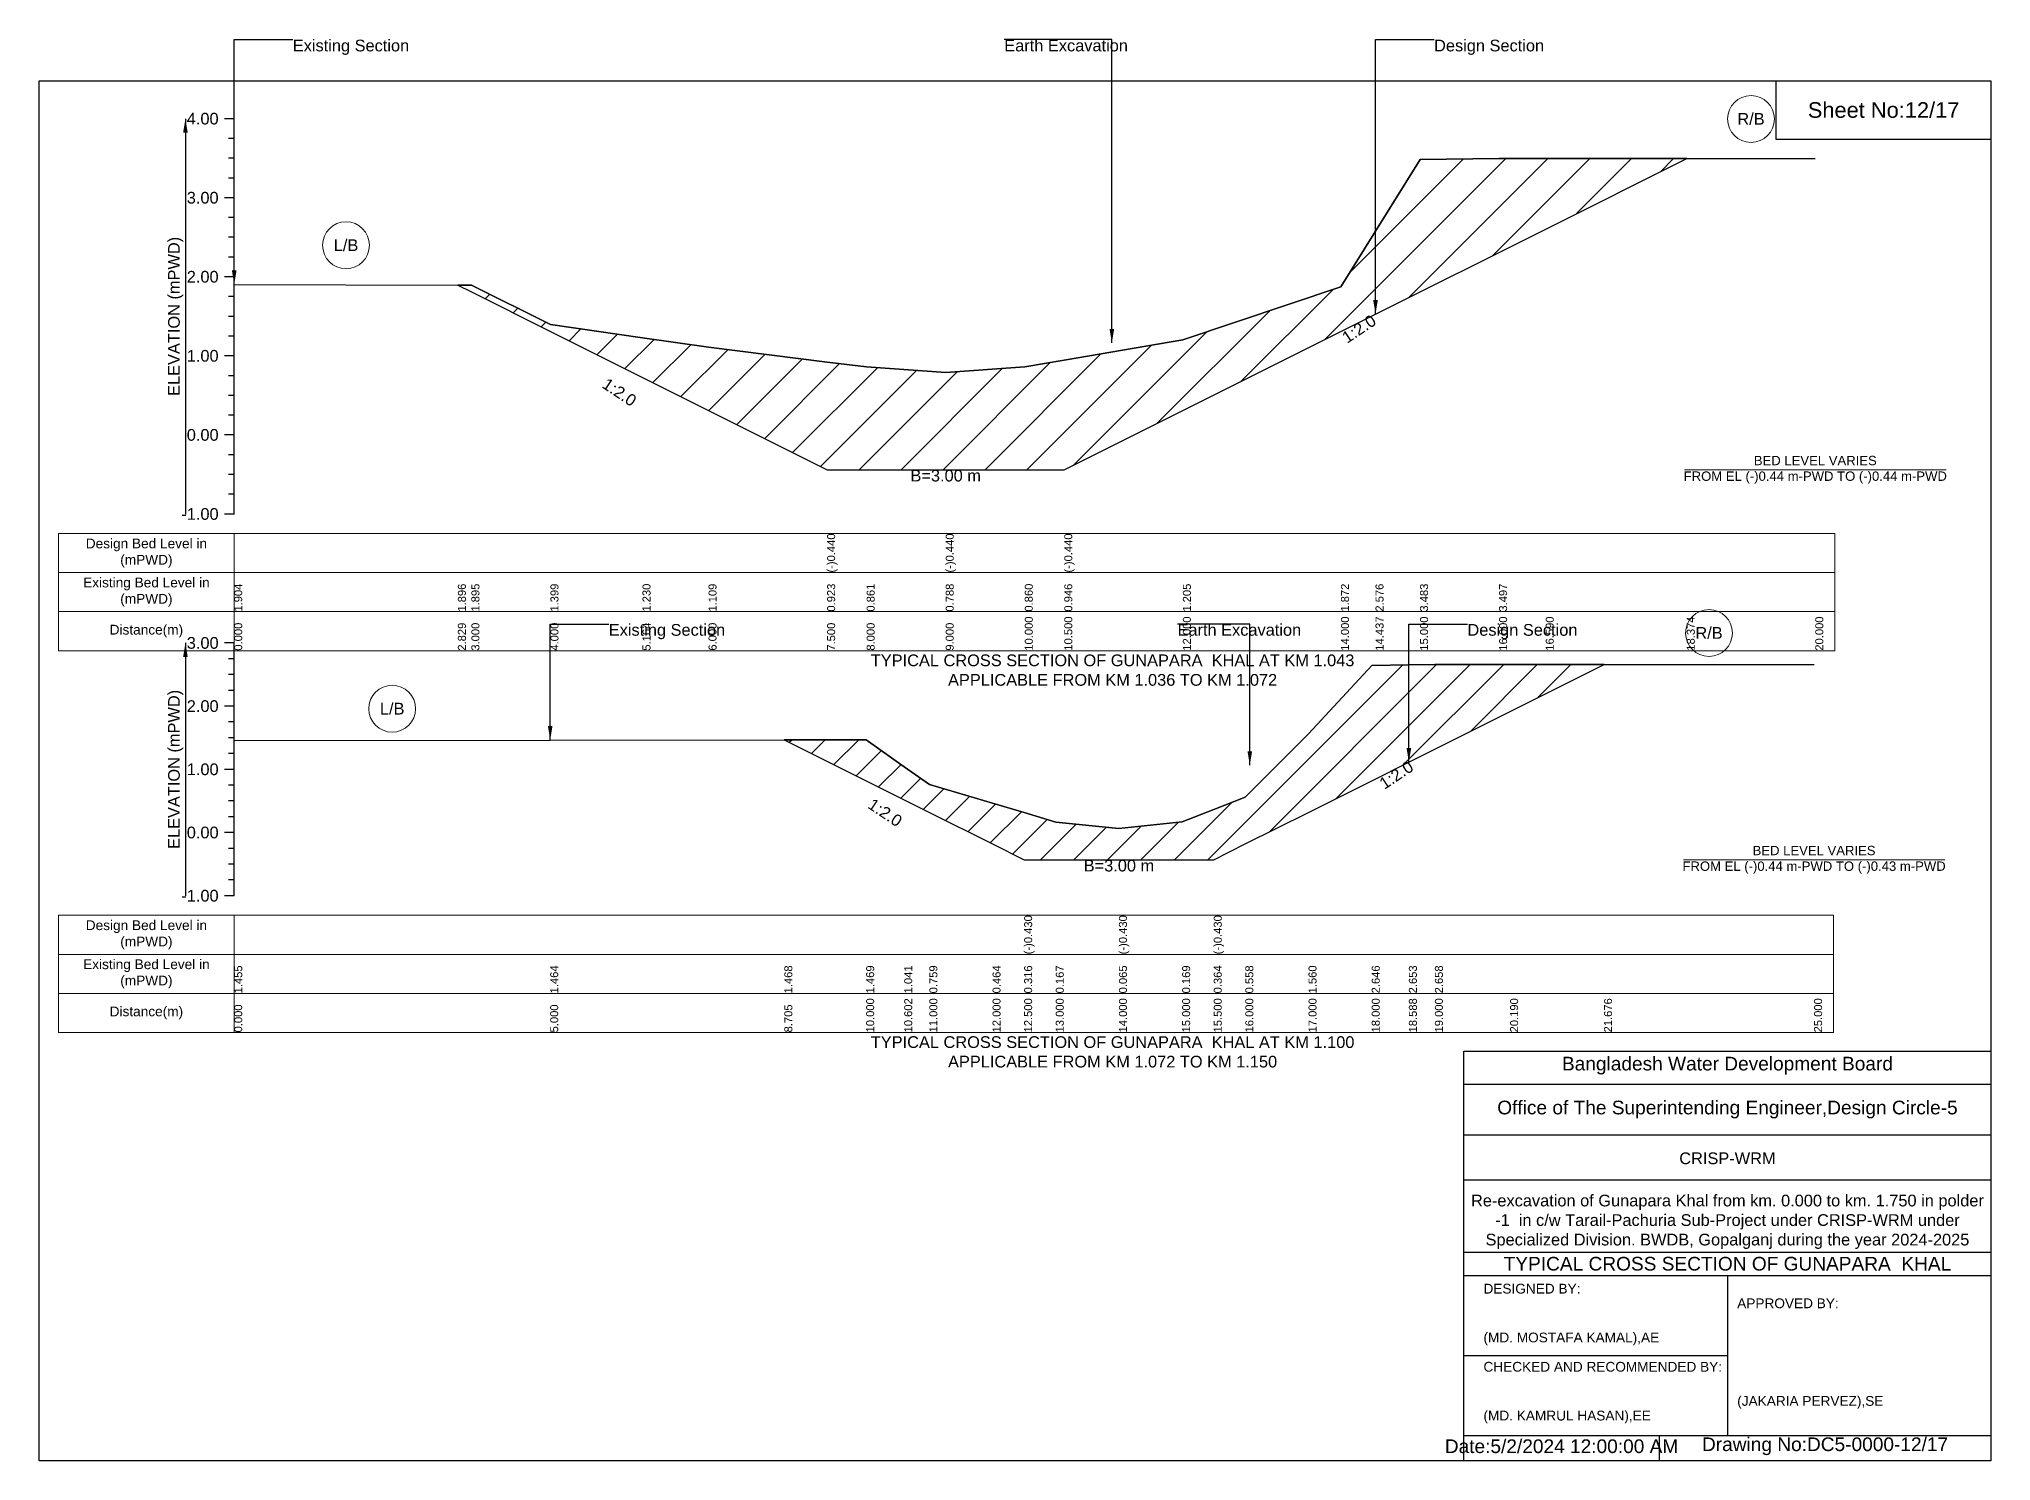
# Model space of a CAD drawing. Header units: inches. Extents: x 91000 to 268000, y -5656 to 171.
# Drawn here: x 210000 to 218000, y -5656 to 171 of the extents above; entities that cross this region are included whole.
import ezdxf

# ---------------------------------------------------------------- set-up
doc = ezdxf.new("R2010")
doc.units = ezdxf.units.IN
doc.header["$LTSCALE"] = 7
doc.header["$MEASUREMENT"] = 0
for name, color, linetype, lineweight in [('Cross section Data Border', 7, 'Continuous', 9), ('Cross Section Labels', 7, 'Continuous', 9), ('Existing_Bed_Level for Xsection', 7, 'Continuous', 25)]:
    doc.layers.add(name, color=color, linetype=linetype, lineweight=lineweight)
doc.styles.get("Standard").update_dxf_attribs({"font": 'arial.ttf'})
doc.dimstyles.get("Standard").update_dxf_attribs({"dimtxt": 0.18, "dimasz": 0.18, "dimexe": 0.18, "dimexo": 0.0625, "dimgap": 0.09, "dimtad": 0, "dimtih": 1, "dimtoh": 1, "dimdec": 4, "dimzin": 0, "dimdsep": 46, "dimtxsty": 'Standard', "dimcen": 0.09, "dimadec": 0, "dimazin": 0, "dimtfac": 1, "dimtdec": 4, "dimtofl": 0, "dimtmove": 0, "dimatfit": 3, "dimfxl": 1, "dimtolj": 1, "dimtzin": 0, "dimarcsym": 0})

msp = doc.modelspace()

# ---------------------------------------------------------------- hatches: boundary and pattern name
at = {"layer": 'Existing_Bed_Level for Xsection'}
h = msp.add_hatch(dxfattribs=at)
h.set_pattern_fill('ANSI31', color=256, scale=972, style=0)
h.paths.add_polyline_path([(211716.6, -837.2), (211772, -864.9), (212096, -1026.9), (212473.3, -1215.5), (212744, -1350.9), (213230, -1593.9), (213392, -1593.9), (213716, -1593.9), (214040, -1593.9), (214202, -1593.9), (214688, -1350.9), (215336, -1026.9), (215477.6, -956.1), (215660, -864.9), (215984, -702.9), (216175.2, -607.3), (216753.2, -318.3), (216175.2, -318.3), (215984, -318.3), (215660, -322.8), (215477.6, -616.7), (215336, -844.8), (214688, -1060.9), (214202, -1144.7), (214040, -1172.7), (213716, -1196), (213392, -1172.3), (213230, -1152.3), (212744, -1092), (212473.3, -1052.7), (212096, -998), (211772, -837.3)])
h = msp.add_hatch(dxfattribs=at)
h.set_pattern_fill('ANSI31', color=256, scale=777, style=0)
h.paths.add_polyline_path([(213054.5, -2700.7), (213390, -2868.5), (213546, -2946.5), (213649, -2998), (213908, -3127.5), (214037.5, -3192.2), (214167, -3192.2), (214426, -3192.2), (214685, -3192.2), (214814.5, -3192.2), (214944, -3127.5), (215203, -2998), (215462, -2868.5), (215614.3, -2792.3), (215721, -2739), (216029.2, -2584.8), (216414.1, -2392.4), (216029.2, -2392.4), (215721, -2392.4), (215614.3, -2393.7), (215462, -2395.5), (215203, -2676.8), (214944, -2936.3), (214814.5, -2986.7), (214685, -3037.1), (214426, -3064), (214167, -3037.6), (214037.5, -2999.1), (213908, -2960.7), (213649, -2884.3), (213546, -2811.1), (213390, -2700.4)])

# ---------------------------------------------------------------- linework, layer by layer
for points in [[(210000, 0), (218000, 0), (218000, -5656), (210000, -5656)], [(217120, 0), (218000, 0), (218000, -240), (217120, -240)]]:
    msp.add_lwpolyline(points, close=True)
for points in [[(215840, -5656), (215840, -3976), (218000, -3976)], [(215840, -4112), (218000, -4112)], [(215840, -4320), (218000, -4320)], [(215840, -4504), (218000, -4504)], [(215840, -4800), (218000, -4800)], [(215840, -4896), (218000, -4896)], [(216920, -4896), (216920, -5552)], [(215840, -5224), (216920, -5224)], [(215840, -5552), (218000, -5552)], [(216640, -5552), (216640, -5656)]]:
    msp.add_lwpolyline(points)
at = {"layer": 'Cross section Data Border'}
for points in [[(210080, -1855.3), (217360, -1855.3), (217360, -2335.3), (210080, -2335.3)], [(210080, -3419.8), (217355, -3419.8), (217355, -3899.8), (210080, -3899.8)]]:
    msp.add_lwpolyline(points, close=True, dxfattribs=at)
for points in [[(210800, -1855.3), (210800, -2335.3)], [(210080, -2015.3), (217360, -2015.3)], [(210080, -2175.3), (217360, -2175.3)], [(210800, -3419.8), (210800, -3899.8)], [(210080, -3579.8), (217355, -3579.8)], [(210080, -3739.8), (217355, -3739.8)]]:
    msp.add_lwpolyline(points, dxfattribs=at)
at = {"layer": 'Cross Section Labels'}
for points in [[(216744.2, -1593.9), (217815.8, -1593.9)], [(216739.2, -3192.2), (217810.8, -3192.2)]]:
    msp.add_lwpolyline(points, dxfattribs=at)
for centre in [(217016.6, -156.3), (211258.3, -673.8), (216844.5, -2262.9), (211447.5, -2573.3)]:
    msp.add_circle(centre, 96, dxfattribs=at)
at = {"layer": 'Existing_Bed_Level for Xsection'}
for points in [[(210800, -155.3), (210760, -155.3)], [(210800, -1775.3), (210800, -1451.3), (210800, -1127.3), (210800, -803.3), (210800, -479.3), (210800, -155.3)], [(210800, -236.3), (210776, -236.3)], [(210800, -317.3), (210776, -317.3)], [(210800, -834.4), (211716.6, -837.2), (211772, -837.3), (212096, -998), (212473.3, -1052.7), (212744, -1092), (213230, -1152.3), (213230, -1152.3), (213392, -1172.3), (213716, -1196), (213716, -1196), (214040, -1172.7), (214202, -1144.7), (214202, -1144.7), (214688, -1060.9), (215336, -844.8), (215477.6, -616.7), (215660, -322.8), (215984, -318.3), (216175.2, -318.3), (216753.2, -318.3), (217280, -318.3)], [(210800, -398.3), (210776, -398.3)], [(210800, -479.3), (210760, -479.3)], [(210800, -560.3), (210776, -560.3)], [(210800, -641.3), (210776, -641.3)], [(210800, -722.3), (210776, -722.3)], [(210800, -803.3), (210760, -803.3)], [(210800, -884.3), (210776, -884.3)], [(210800, -965.3), (210776, -965.3)], [(210800, -1046.3), (210776, -1046.3)], [(210800, -1127.3), (210760, -1127.3)], [(210800, -1208.3), (210776, -1208.3)], [(210800, -1289.3), (210776, -1289.3)], [(210800, -1370.3), (210776, -1370.3)], [(210800, -1451.3), (210760, -1451.3)], [(210800, -1532.3), (210776, -1532.3)], [(210800, -1613.3), (210776, -1613.3)], [(210800, -1694.3), (210776, -1694.3)], [(210800, -1775.3), (210760, -1775.3)], [(210800, -2303.8), (210760, -2303.8)], [(210800, -3339.8), (210800, -3080.8), (210800, -2821.8), (210800, -2562.8), (210800, -2303.8)], [(210800, -2368.6), (210776, -2368.6)], [(210800, -2704), (212095, -2701.7), (213054.5, -2700.7), (213390, -2700.4), (213546, -2811.1), (213649, -2884.3), (213908, -2960.7), (214037.5, -2999.1), (214037.5, -2999.1), (214167, -3037.6), (214426, -3064), (214426, -3064), (214685, -3037.1), (214814.5, -2986.7), (214814.5, -2986.7), (214944, -2936.3), (215203, -2676.8), (215462, -2395.5), (215614.3, -2393.7), (215721, -2392.4), (216029.2, -2392.4), (216414.1, -2392.4), (217275, -2392.4)], [(210800, -2433.3), (210776, -2433.3)], [(210800, -2498.1), (210776, -2498.1)], [(210800, -2562.8), (210760, -2562.8)], [(210800, -2627.6), (210776, -2627.6)], [(210800, -2692.3), (210776, -2692.3)], [(210800, -2757.1), (210776, -2757.1)], [(210800, -2821.8), (210760, -2821.8)], [(210800, -2886.6), (210776, -2886.6)], [(210800, -2951.3), (210776, -2951.3)], [(210800, -3016.1), (210776, -3016.1)], [(210800, -3080.8), (210760, -3080.8)], [(210800, -3145.6), (210776, -3145.6)], [(210800, -3210.3), (210776, -3210.3)], [(210800, -3275.1), (210776, -3275.1)], [(210800, -3339.8), (210760, -3339.8)]]:
    msp.add_lwpolyline(points, dxfattribs=at)
for points in [[(211716.6, -837.2), (211772, -864.9), (212096, -1026.9), (212473.3, -1215.5), (212744, -1350.9), (213230, -1593.9), (213230, -1593.9), (213392, -1593.9), (213716, -1593.9), (213716, -1593.9), (214040, -1593.9), (214202, -1593.9), (214202, -1593.9), (214688, -1350.9), (215336, -1026.9), (215477.6, -956.1), (215660, -864.9), (215984, -702.9), (216175.2, -607.3), (216753.2, -318.3), (216753.2, -318.3), (216753.2, -318.3), (216175.2, -318.3), (215984, -318.3), (215660, -322.8), (215477.6, -616.7), (215336, -844.8), (214688, -1060.9), (214202, -1144.7), (214202, -1144.7), (214040, -1172.7), (213716, -1196), (213716, -1196), (213392, -1172.3), (213230, -1152.3), (213230, -1152.3), (212744, -1092), (212473.3, -1052.7), (212096, -998), (211772, -837.3)], [(213054.5, -2700.7), (213390, -2868.5), (213546, -2946.5), (213649, -2998), (213908, -3127.5), (214037.5, -3192.2), (214037.5, -3192.2), (214167, -3192.2), (214426, -3192.2), (214426, -3192.2), (214685, -3192.2), (214814.5, -3192.2), (214814.5, -3192.2), (214944, -3127.5), (215203, -2998), (215462, -2868.5), (215614.3, -2792.3), (215721, -2739), (216029.2, -2584.8), (216414.1, -2392.4), (216029.2, -2392.4), (215721, -2392.4), (215614.3, -2393.7), (215462, -2395.5), (215203, -2676.8), (214944, -2936.3), (214814.5, -2986.7), (214814.5, -2986.7), (214685, -3037.1), (214426, -3064), (214426, -3064), (214167, -3037.6), (214037.5, -2999.1), (214037.5, -2999.1), (213908, -2960.7), (213649, -2884.3), (213546, -2811.1), (213390, -2700.4)]]:
    msp.add_lwpolyline(points, close=True, dxfattribs=at)

# ---------------------------------------------------------------- texts
at = {"attachment_point": 5}
for s, insert, char_height in [('Sheet No:12/17', (217560, -120), 64), ('Bangladesh Water Development Board', (216920, -4036), 56), ('Office of The Superintending Engineer,Design Circle-5', (216920, -4216), 56)]:
    msp.add_mtext(s, dxfattribs=dict(at, insert=insert, char_height=char_height))
for s, insert, char_height, width, attachment_point in [('CRISP-WRM', (216920, -4416), 48, 2240, 5), ('Re-excavation of Gunapara Khal from km. 0.000 to km. 1.750 in polder -1  in c/w Tarail-Pachuria Sub-Project under CRISP-WRM under Specialized Division. BWDB, Gopalganj during the year 2024-2025', (216920, -4676), 48, 2160, 5), ('TYPICAL CROSS SECTION OF GUNAPARA  KHAL', (216920, -4848), 56, 2240, 5), ('DESIGNED BY:^J^J^J(MD. MOSTAFA KAMAL),AE', (215920, -5056), 40, 1120, 4), ('APPROVED BY:^J^J^J^J^J^J(JAKARIA PERVEZ),SE', (216960, -5216), 40, 1120, 4), ('CHECKED AND RECOMMENDED BY:^J^J^J(MD. KAMRUL HASAN),EE', (215920, -5376), 40, 1120, 4), ('Date:5/2/2024 12:00:00 AM', (216240, -5596), 56, 1120, 5), ('Drawing No:DC5-0000-12/17', (217320, -5596), 56, 1760, 5)]:
    msp.add_mtext(s, dxfattribs=dict(insert=insert, char_height=char_height, width=width, attachment_point=attachment_point))
at = {"layer": 'Cross section Data Border', "char_height": 40, "width": 640, "attachment_point": 5}
for s, insert in [('Design Bed Level in (mPWD)', (210440, -1935.3)), ('Existing Bed Level in (mPWD)', (210440, -2095.3)), ('Distance(m)', (210440, -2255.3)), ('Design Bed Level in (mPWD)', (210440, -3499.8)), ('Existing Bed Level in (mPWD)', (210440, -3659.8)), ('Distance(m)', (210440, -3819.8))]:
    msp.add_mtext(s, dxfattribs=dict(at, insert=insert))
at = {"layer": 'Cross Section Labels'}
for s, insert, char_height, attachment_point in [('Existing Section', (211040, 168.7), 48, 1), ('Earth Excavation', (213956, 168.7), 48, 1), ('Design Section', (215717.6, 168.7), 48, 1), ('R/B', (217016.6, -156.3), 48, 5), ('L/B', (211258.3, -673.8), 48, 5), ('B=3.00 m', (213716, -1593.9), 48, 2), ('BED LEVEL VARIES ^JFROM EL (-)0.44 m-PWD TO (-)0.44 m-PWD', (217280, -1593.9), 38.4, 5), ('Existing Section', (212335, -2226.1), 48, 1), ('Earth Excavation', (214666, -2226.1), 48, 1), ('Design Section', (215854.3, -2226.1), 48, 1), ('R/B', (216844.5, -2262.9), 48, 5), ('TYPICAL CROSS SECTION OF GUNAPARA  KHAL AT KM 1.043^JAPPLICABLE FROM KM 1.036 TO KM 1.072', (214400, -2415.3), 48, 5), ('L/B', (211447.5, -2573.3), 48, 5), ('B=3.00 m', (214426, -3192.2), 48, 2), ('BED LEVEL VARIES ^JFROM EL (-)0.44 m-PWD TO (-)0.43 m-PWD', (217275, -3192.2), 38.4, 5), ('TYPICAL CROSS SECTION OF GUNAPARA  KHAL AT KM 1.100^JAPPLICABLE FROM KM 1.072 TO KM 1.150', (214400, -3979.8), 48, 5)]:
    msp.add_mtext(s, dxfattribs=dict(at, insert=insert, char_height=char_height, attachment_point=attachment_point))
at = {"layer": 'Cross Section Labels', "char_height": 48, "attachment_point": 2}
for insert, rotation in [((215396.6, -996.6), 33.69007), ((212392.3, -1256), 326.30993), ((215549.5, -2824.7), 33.69007), ((213481.2, -2978.8), 326.30993)]:
    msp.add_mtext('1:2.0', dxfattribs=dict(at, insert=insert, rotation=rotation))
at = {"layer": 'Existing_Bed_Level for Xsection', "char_height": 48, "attachment_point": 6}
for s, insert in [('4.00', (210736, -155.3)), ('3.00', (210736, -479.3)), ('2.00', (210736, -803.3)), ('1.00', (210736, -1127.3)), ('0.00', (210736, -1451.3)), ('-1.00', (210736, -1775.3)), ('3.00', (210736, -2303.8)), ('2.00', (210736, -2562.8)), ('1.00', (210736, -2821.8)), ('0.00', (210736, -3080.8)), ('-1.00', (210736, -3339.8))]:
    msp.add_mtext(s, dxfattribs=dict(at, insert=insert))
at = {"layer": 'Existing_Bed_Level for Xsection', "rotation": 90}
for s, insert, char_height, attachment_point in [('ELEVATION (mPWD)', (210560, -965.3), 48, 5), ('(-)0.440', (213230, -2015.3), 32.8, 1), ('(-)0.440', (213716, -2015.3), 32.8, 1), ('(-)0.440', (214202, -2015.3), 32.8, 1), ('1.904', (210800, -2175.3), 32.8, 1), ('1.896', (211716.6, -2175.3), 32.8, 1), ('1.895', (211772, -2175.3), 32.8, 1), ('1.399', (212096, -2175.3), 32.8, 1), ('1.230', (212473.3, -2175.3), 32.8, 1), ('1.109', (212744, -2175.3), 32.8, 1), ('0.923', (213230, -2175.3), 32.8, 1), ('0.861', (213392, -2175.3), 32.8, 1), ('0.788', (213716, -2175.3), 32.8, 1), ('0.860', (214040, -2175.3), 32.8, 1), ('0.946', (214202, -2175.3), 32.8, 1), ('1.205', (214688, -2175.3), 32.8, 1), ('1.872', (215336, -2175.3), 32.8, 1), ('2.576', (215477.6, -2175.3), 32.8, 1), ('3.483', (215660, -2175.3), 32.8, 1), ('3.497', (215984, -2175.3), 32.8, 1), ('0.000', (210800, -2335.3), 32.8, 1), ('2.829', (211716.6, -2335.3), 32.8, 1), ('3.000', (211772, -2335.3), 32.8, 1), ('4.000', (212096, -2335.3), 32.8, 1), ('5.164', (212473.3, -2335.3), 32.8, 1), ('6.000', (212744, -2335.3), 32.8, 1), ('7.500', (213230, -2335.3), 32.8, 1), ('8.000', (213392, -2335.3), 32.8, 1), ('9.000', (213716, -2335.3), 32.8, 1), ('10.000', (214040, -2335.3), 32.8, 1), ('10.500', (214202, -2335.3), 32.8, 1), ('12.000', (214688, -2335.3), 32.8, 1), ('14.000', (215336, -2335.3), 32.8, 1), ('14.437', (215477.6, -2335.3), 32.8, 1), ('15.000', (215660, -2335.3), 32.8, 1), ('16.000', (215984, -2335.3), 32.8, 1), ('16.590', (216175.2, -2335.3), 32.8, 1), ('18.374', (216753.2, -2335.3), 32.8, 1), ('20.000', (217280, -2335.3), 32.8, 1), ('ELEVATION (mPWD)', (210560, -2821.8), 48, 5), ('(-)0.430', (214037.5, -3579.8), 32.8, 1), ('(-)0.430', (214426, -3579.8), 32.8, 1), ('(-)0.430', (214814.5, -3579.8), 32.8, 1), ('1.455', (210800, -3739.8), 32.8, 1), ('1.464', (212095, -3739.8), 32.8, 1), ('1.468', (213054.5, -3739.8), 32.8, 1), ('1.469', (213390, -3739.8), 32.8, 1), ('1.041', (213546, -3739.8), 32.8, 1), ('0.759', (213649, -3739.8), 32.8, 1), ('0.464', (213908, -3739.8), 32.8, 1), ('0.316', (214037.5, -3739.8), 32.8, 1), ('0.167', (214167, -3739.8), 32.8, 1), ('0.065', (214426, -3739.8), 32.8, 1), ('0.169', (214685, -3739.8), 32.8, 1), ('0.364', (214814.5, -3739.8), 32.8, 1), ('0.558', (214944, -3739.8), 32.8, 1), ('1.560', (215203, -3739.8), 32.8, 1), ('2.646', (215462, -3739.8), 32.8, 1), ('2.653', (215614.3, -3739.8), 32.8, 1), ('2.658', (215721, -3739.8), 32.8, 1), ('0.000', (210800, -3899.8), 32.8, 1), ('5.000', (212095, -3899.8), 32.8, 1), ('8.705', (213054.5, -3899.8), 32.8, 1), ('10.000', (213390, -3899.8), 32.8, 1), ('10.602', (213546, -3899.8), 32.8, 1), ('11.000', (213649, -3899.8), 32.8, 1), ('12.000', (213908, -3899.8), 32.8, 1), ('12.500', (214037.5, -3899.8), 32.8, 1), ('13.000', (214167, -3899.8), 32.8, 1), ('14.000', (214426, -3899.8), 32.8, 1), ('15.000', (214685, -3899.8), 32.8, 1), ('15.500', (214814.5, -3899.8), 32.8, 1), ('16.000', (214944, -3899.8), 32.8, 1), ('17.000', (215203, -3899.8), 32.8, 1), ('18.000', (215462, -3899.8), 32.8, 1), ('18.588', (215614.3, -3899.8), 32.8, 1), ('19.000', (215721, -3899.8), 32.8, 1), ('20.190', (216029.2, -3899.8), 32.8, 1), ('21.676', (216414.1, -3899.8), 32.8, 1), ('25.000', (217275, -3899.8), 32.8, 1)]:
    msp.add_mtext(s, dxfattribs=dict(at, insert=insert, char_height=char_height, attachment_point=attachment_point))

# ---------------------------------------------------------------- leaders
at = {"layer": 'Cross Section Labels', "annotation_type": 0, "has_hookline": 1}
for points, hookline_direction, text_width in [([(210800, -834.4), (210800, 168.7), (211039.9, 168.7)], 0, 467.2), ([(214397, -1074.4), (214397, 168.7), (213956.1, 168.7)], 1, 497), ([(215477.6, -956.1), (215477.6, 168.7), (215717.5, 168.7)], 0, 441.2), ([(212095, -2701.7), (212095, -2226.1), (212334.9, -2226.1)], 0, 467.2), ([(214962.3, -2804.8), (214962.3, -2226.1), (214666.1, -2226.1)], 1, 497), ([(215614.3, -2792.3), (215614.3, -2226.1), (215854.2, -2226.1)], 0, 441.2)]:
    msp.add_leader(points, dimstyle='Standard', override={"dimasz": 57.6}, dxfattribs=dict(at, hookline_direction=hookline_direction, text_width=text_width))
at = {"layer": 'Existing_Bed_Level for Xsection'}
for points in [[(210600, -155.3), (210600, -1775.3)], [(210600, -2303.8), (210600, -3339.8)]]:
    msp.add_leader(points, dimstyle='Standard', override={"dimasz": 57.6}, dxfattribs=at)

doc.saveas('drawing.dxf')
